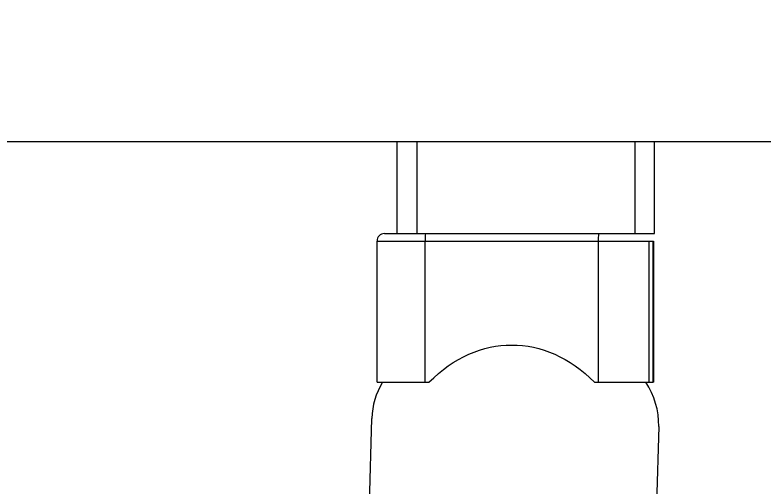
# Model space of a CAD drawing. Extents: x -2187 to 96136, y -11110 to 52208.
# Drawn here: x 36318.6 to 36469.7, y 18844.9 to 18940 of the extents above; entities that cross this region are included whole.
import ezdxf

# ---------------------------------------------------------------- set-up
doc = ezdxf.new("R2010")
doc.units = 0
doc.header["$LTSCALE"] = 1000
doc.header["$MEASUREMENT"] = 0
doc.linetypes.add('ACAD_ISO02W100', pattern=[15, 12, -3])
doc.layers.add('洗衣房设备', color=4, linetype='Continuous')
doc.styles.add('-宋体', font='', dxfattribs={"width": 0.8})
doc.styles.get('-宋体').set_extended_font_data('SimSun')
doc.dimstyles.new('50', dxfattribs={"dimscale": 30, "dimtxt": 3.5, "dimasz": 1.5, "dimexe": 0.8, "dimexo": 2, "dimgap": 0.8, "dimtad": 1, "dimdec": 0, "dimrnd": 5, "dimzin": 0, "dimdsep": 46, "dimtxsty": '-宋体', "dimblk": 'OBLIQUE', "dimcen": 0.6, "dimdle": 0.8, "dimclrd": 6, "dimclre": 6, "dimclrt": 6, "dimadec": 0, "dimazin": 0, "dimtfac": 1, "dimtdec": 0, "dimtofl": 0, "dimtmove": 2, "dimatfit": 3, "dimldrblk": 'OBLIQUE', "dimfxl": 0, "dimtolj": 1, "dimtzin": 0, "dimarcsym": 0})

# ---------------------------------------------------------------- blocks, each defined once
blk = doc.blocks.new('_OBLIQUE')
at = {"color": 0, "linetype": 'ByBlock'}
blk.add_line((-0.5, -0.5), (0.5, 0.5), dxfattribs=at)
blk = doc.blocks.new('*D103')
at = {"layer": 'Defpoints', "color": 0, "linetype": 'ACAD_ISO02W100', "ltscale": 750}
for p in [(36592.1, 20341.5), (36415.36, 18776.32), (36825.34, 18776.32)]:
    blk.add_point(p, dxfattribs=at)
at = {"layer": '洗衣房设备', "color": 6, "linetype": 'ACAD_ISO02W100', "lineweight": -2, "ltscale": 750}
for p, q in [((36825.34, 20365.5), (36825.34, 18752.32)), ((36652.1, 20341.5), (36849.34, 20341.5)), ((36475.36, 18776.32), (36849.34, 18776.32))]:
    blk.add_line(p, q, dxfattribs=at)
at = {"layer": '洗衣房设备', "color": 6, "linetype": 'ACAD_ISO02W100', "lineweight": -2, "ltscale": 750, "xscale": 45, "yscale": 45, "zscale": 45}
for p, rotation in [((36825.34, 20341.5), 90), ((36825.34, 18776.32), 270)]:
    blk.add_blockref('_OBLIQUE', p, dxfattribs=dict(at, rotation=rotation))
at = {"layer": '洗衣房设备', "color": 6, "linetype": 'ACAD_ISO02W100', "ltscale": 750, "insert": (36748.84, 19558.91), "char_height": 105, "attachment_point": 5, "rotation": 90, "style": '-宋体'}
blk.add_mtext('\\A1;1565', dxfattribs=at)

msp = doc.modelspace()

# ---------------------------------------------------------------- linework, layer by layer
at = {"color": 7, "linetype": 'Continuous', "lineweight": 15}
for p, q in [((36166.097, 18914.501), (36492.097, 18914.501)), ((36166.097, 18914.501), (36492.097, 18914.501)), ((36395.807, 18895.867), (36395.807, 18914.501)), ((36399.807, 18914.501), (36399.807, 18895.867)), ((36443.807, 18914.501), (36443.807, 18895.867)), ((36447.807, 18895.867), (36447.807, 18914.501)), ((36399.807, 18895.867), (36447.807, 18895.867)), ((36401.52, 18895.867), (36436.506, 18895.867)), ((36445.239, 18895.867), (36446.075, 18895.867)), ((36391.756, 18865.867), (36391.756, 18894.367)), ((36401.478, 18894.367), (36436.464, 18894.367)), ((36401.478, 18865.867), (36401.478, 18894.367)), ((36436.464, 18894.367), (36436.464, 18865.867)), ((36436.464, 18894.367), (36446.739, 18894.367)), ((36446.739, 18865.867), (36446.739, 18894.367)), ((36446.739, 18894.367), (36447.575, 18894.367)), ((36447.575, 18865.867), (36447.575, 18894.367)), ((36447.575, 18894.367), (36447.58, 18894.367)), ((36447.58, 18894.367), (36447.58, 18865.867)), ((36391.756, 18865.867), (36401.478, 18865.867)), ((36401.478, 18865.867), (36402.248, 18865.867)), ((36435.694, 18865.867), (36436.464, 18865.867)), ((36436.464, 18865.867), (36446.739, 18865.867)), ((36446.739, 18865.867), (36447.575, 18865.867)), ((36447.58, 18865.867), (36447.575, 18865.867)), ((36389.821, 18827.392), (36390.689, 18858.553)), ((36448.667, 18856.938), (36447.799, 18825.777))]:
    msp.add_line(p, q, dxfattribs=at)
at = {"color": 8, "linetype": 'Continuous', "lineweight": 15}
msp.add_line((36391.756, 18894.367), (36401.478, 18894.367), dxfattribs=at)
at = {"color": 7, "linetype": 'Continuous', "lineweight": 15}
for centre, radius, start, end in [((36393.256, 18894.367), 1.5, 90, 180), ((36414.972, 18894.742), 13.5, 175.21849, 181.59054), ((36449.959, 18894.742), 13.5, 175.21849, 181.59054), ((36405.904, 18858.064), 15.222, 149.15926, 178.15892), ((36432.98, 18857.218), 15.689, 358.97655, 33.45677)]:
    msp.add_arc(centre, radius, start, end, dxfattribs=at)
at = {"color": 7, "linetype": 'Continuous', "lineweight": 15, "extrusion": (0, 0, -1)}
msp.add_ellipse((36418.971, 18832.367), major_axis=(0, 41.012), ratio=0.7068324, start_param=-0.6149015, end_param=0.6149015, dxfattribs=at)
at = {"color": 7, "linetype": 'Continuous', "lineweight": 15}
for points, knots in [([(36393.295, 18895.867), (36393.375, 18895.867), (36393.501, 18895.867), (36394.478, 18895.867), (36395.535, 18895.867), (36396.866, 18895.867), (36398.815, 18895.867), (36400.454, 18895.867), (36401.52, 18895.867)], [0, 0, 0, 0, 0.2266631, 0.3577353, 0.4915891, 0.6254428, 0.7565151, 1, 1, 1, 1]), ([(36436.506, 18895.867), (36437.578, 18895.867), (36439.227, 18895.867), (36441.235, 18895.867), (36442.627, 18895.867), (36443.761, 18895.867), (36444.876, 18895.867), (36445.096, 18895.867), (36445.239, 18895.867)], [0, 0, 0, 0, 0.23945684, 0.36836066, 0.5, 0.63163934, 0.76054316, 1, 1, 1, 1])]:
    msp.add_open_spline(points, degree=3, knots=knots, dxfattribs=at)

# ---------------------------------------------------------------- dimensions: what is measured, and where the dimension line sits
at = {"layer": '洗衣房设备', "color": 2, "linetype": 'ACAD_ISO02W100', "ltscale": 750}
dim = msp.add_linear_dim(base=(36825.339, 18776.32), p1=(36592.097, 20341.501), p2=(36415.362, 18776.32), angle=270, dimstyle='50', dxfattribs=at)
dim.commit()
dim.dimension.update_dxf_attribs({"geometry": '*D103', "text_midpoint": (36748.839, 19558.911)})

doc.saveas('drawing.dxf')
